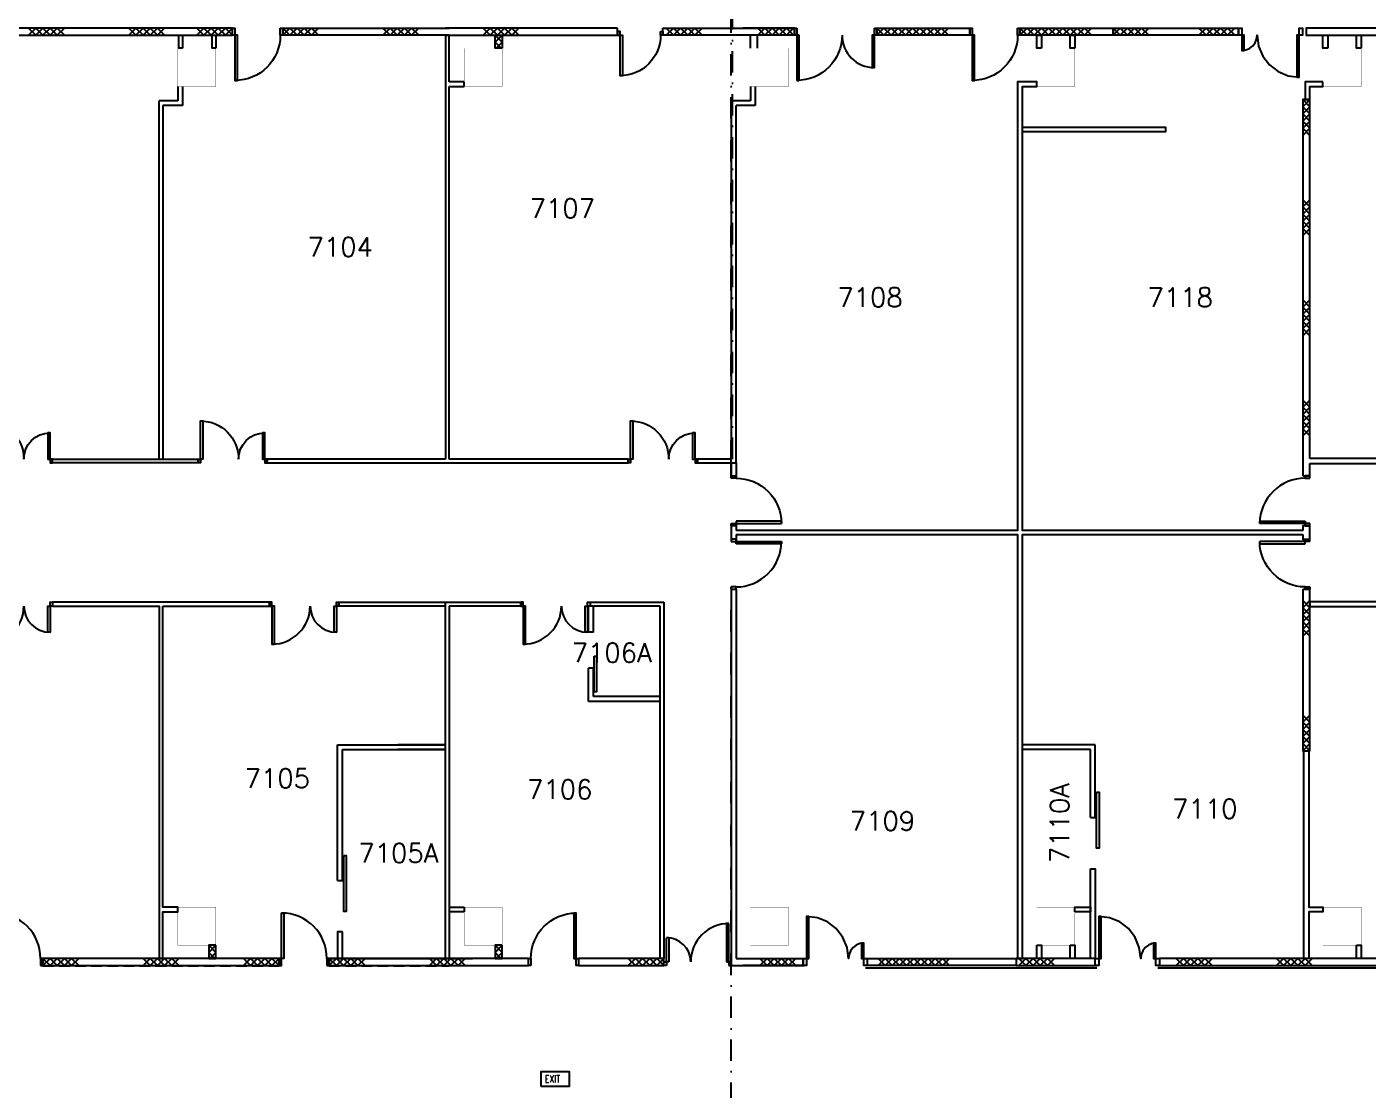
# Model space of a CAD drawing. Header units: millimetres. Extents: x -68474 to 336725, y -113450 to 40976.
# Drawn here: x 74438 to 102547, y -42438 to -20150 of the extents above; entities that cross this region are included whole.
import ezdxf

# ---------------------------------------------------------------- set-up
doc = ezdxf.new("R2010")
doc.units = ezdxf.units.MM
doc.header["$LTSCALE"] = 900
doc.linetypes.add('s4152a$0$HIDDEN', pattern=[0.375, 0.25, -0.125])
doc.linetypes.add('s5152a$0$DASHDOT', pattern=[1, 0.5, -0.25, 0, -0.25])
for name, color, linetype in [('s4152a$0$17', 14, 'Continuous'), ('s4152a$0$20', 7, 'Continuous'), ('s4152a$0$22', 7, 'Continuous'), ('s4152a$0$30', 7, 'Continuous'), ('s4152a$0$41', 7, 'Continuous'), ('s4152a$0$48', 2, 'Continuous'), ('s4152a$0$56', 7, 'Continuous'), ('s4152a$0$6', 7, 'Continuous'), ('s4152a$0$ROOM-NO', 4, 'Continuous'), ('s5152a$0$17', 14, 'Continuous'), ('s5152a$0$20', 7, 'Continuous'), ('s5152a$0$22', 7, 'Continuous'), ('s5152a$0$23', 7, 'Continuous'), ('s5152a$0$30', 7, 'Continuous'), ('s5152a$0$41', 7, 'Continuous'), ('s5152a$0$6', 7, 'Continuous'), ('s5152a$0$7', 7, 'Continuous'), ('s5152a$0$9', 7, 'Continuous'), ('s5152a$0$ROOM-NO', 4, 'Continuous')]:
    doc.layers.add(name, color=color, linetype=linetype)
doc.styles.add('s4152a$0$STANDARD', font='SIMPLEX')
doc.styles.add('s5152a$0$STANDARD', font='SIMPLEX')

# ---------------------------------------------------------------- blocks, each defined once
blk = doc.blocks.new('s4152a$0$D1050B')
at = {"layer": 's4152a$0$30', "color": 14, "linetype": 'Continuous'}
blk.add_lwpolyline([(0.05, 0.15), (0.05, 1.1), (0.1, 1.1), (0.1, 0.15), (0, 0.15), (0, 0), (0.05, 0), (0.05, 0.15)], dxfattribs=at)
blk.add_lwpolyline([(1, 0), (1.05, 0), (1.05, 0.15), (1, 0.15)], close=True, dxfattribs=at)
blk.add_arc((0.05, 0.15), 0.95, 0, 90, dxfattribs=at)
blk = doc.blocks.new('s4152a$0$DM1450')
at = {"layer": 's4152a$0$41', "color": 14, "linetype": 'Continuous'}
for points in [[(0, 0), (-0.08, 0), (-0.08, -0.05), (0, -0.05)], [(-0.08, -0.05), (-0.88, -0.05), (-0.88, -0.1), (-0.08, -0.1)], [(-0.08, -1.4), (-0.63, -1.4), (-0.63, -1.35), (-0.08, -1.35)], [(0, -1.45), (-0.08, -1.45), (-0.08, -1.4), (0, -1.4)]]:
    blk.add_lwpolyline(points, close=True, dxfattribs=at)
for centre, radius, start, end in [((-0.08, -0.05), 0.800001, 180, 270), ((-0.08, -1.400002), 0.550001, 90, 180)]:
    blk.add_arc(centre, radius, start, end, dxfattribs=at)
blk = doc.blocks.new('s4152a$0$EXIT')
at = {"layer": 's4152a$0$56', "color": 1, "linetype": 'Continuous'}
blk.add_lwpolyline([(0, 0), (0.6, 0), (0.6, 0.3), (0, 0.3)], close=True, dxfattribs=at)
at = {"layer": 's4152a$0$56', "color": 1, "linetype": 'Continuous', "style": 's4152a$0$STANDARD', "width": 0.8}
blk.add_text('EXIT', height=0.15, dxfattribs=at).set_placement((0.0816, 0.0747))
blk = doc.blocks.new('s4152a$0$CHAT15')
at = {"layer": 's4152a$0$22', "color": 14, "linetype": 'Continuous'}
for points in [[(0, 0), (0.15, 0.15), (0.3, 0), (0.45, 0.15), (0.6, 0), (0.75, 0.15)], [(0, 0.15), (0.15, 0), (0.3, 0.15), (0.45, 0), (0.6, 0.15), (0.75, 0)]]:
    blk.add_lwpolyline(points, dxfattribs=at)
blk = doc.blocks.new('s4152a')
at = {"layer": 's4152a$0$17', "color": 14, "linetype": 'Continuous'}
for p, q in [((83289.5, -20324.9), (83210.1, -20324.9)), ((83210.1, -20324.9), (83210.1, -29210)), ((83289.5, -21300), (83289.5, -20324.9)), ((83290, -29210), (83290, -21400)), ((77210, -29210), (77210, -21700)), ((77290.1, -21800), (77290.1, -29210)), ((74974.9971, -29210), (78025, -29210)), ((78025, -29210), (78025, -29290)), ((83210.1, -29210), (79475, -29210)), ((79475, -29210), (79475, -29290)), ((78025, -29290), (74974.9971, -29290)), ((79475, -29290), (83290, -29290)), ((83210.1, -29290), (83290, -29290)), ((80975, -32210), (83290, -32210)), ((80975, -32290), (80975, -32210)), ((83210.1, -32290), (80975, -32290)), ((83210.1, -32210), (83290, -32210)), ((83210.1, -39675.1), (83210.1, -32210)), ((83290, -32290), (83290, -38145)), ((83289.5, -38245), (83289.5, -39675.1)), ((83289.5, -39675.1), (83210.1, -39675.1))]:
    blk.add_line(p, q, dxfattribs=at)
at = {"layer": 's4152a$0$17', "color": 3, "linetype": 'Continuous'}
for p, q in [((77600, -21400), (77600, -21700)), ((77700, -21400), (77700, -21800))]:
    blk.add_line(p, q, dxfattribs=at)
at = {"layer": 's4152a$0$17', "color": 3}
for p, q in [((77600, -21700), (77210, -21700)), ((77700, -21800), (77290.1, -21800))]:
    blk.add_line(p, q, dxfattribs=at)
at = {"layer": 's4152a$0$17', "linetype": 'Continuous'}
for p, q in [((80950, -35200), (83210.1, -35200)), ((80950, -38045.7944), (80950, -35200)), ((81050, -35300), (83210.1, -35300)), ((81050, -38045.7944), (81050, -35300))]:
    blk.add_line(p, q, dxfattribs=at)
at = {"layer": 's4152a$0$17'}
for p, q in [((80950, -38045.7944), (81050, -38045.7944)), ((80775, -39675.0003), (83778.0906, -39675.0003))]:
    blk.add_line(p, q, dxfattribs=at)
at = {"layer": 's4152a$0$17', "color": 14, "linetype": 'Continuous'}
for points in [[(77700, -20600), (77620, -20600), (77620, -20325), (77700, -20325)], [(78400, -20600), (78320, -20600), (78320, -20325), (78400, -20325)]]:
    blk.add_lwpolyline(points, close=True, dxfattribs=at)
for points in [[(77290, -32290), (79525, -32290), (79525, -32210), (74975, -32210), (74975, -32290), (77210, -32290)], [(77210, -32290), (77210, -32290), (77210, -39675), (77290, -39675), (77290, -38700), (77600, -38700), (77600, -38600), (77290, -38600), (77290, -32290)]]:
    blk.add_lwpolyline(points, dxfattribs=at)
at = {"layer": 's4152a$0$17'}
blk.add_lwpolyline([(81050, -39120.0003), (80950, -39120.0003), (80950, -39675.1), (81050.3352, -39675.1621)], close=True, dxfattribs=at)
at = {"layer": 's4152a$0$20', "color": 14, "linetype": 'Continuous'}
for p, q in [((79800, -20324.9), (79800, -20175)), ((79800, -20175), (83289.5, -20175)), ((83289.5, -20324.9), (79800, -20324.9))]:
    blk.add_line(p, q, dxfattribs=at)
for points in [[(73699.998, -20325), (78750, -20325), (78750, -20175), (73699.998, -20175)], [(83290, -39675.1), (80775, -39675.1), (80775, -39825)], [(80775, -39825), (83290, -39825)]]:
    blk.add_lwpolyline(points, dxfattribs=at)
at = {"layer": 's4152a$0$20', "color": 3, "linetype": 'Continuous'}
blk.add_lwpolyline([(78400, -39400), (78250, -39400), (78250, -39679.2), (78400, -39679.2)], close=True, dxfattribs=at)
at = {"layer": 's4152a$0$20', "color": 14, "linetype": 'Continuous'}
blk.add_lwpolyline([(79725, -39675), (74775, -39675), (74775, -39825), (79725, -39825)], close=True, dxfattribs=at)
at = {"layer": 's4152a$0$22', "color": 14, "linetype": 'Continuous'}
for points in [[(78375, -39675), (78250, -39550), (78400, -39400)], [(78275, -39675), (78400, -39550), (78250, -39400)]]:
    blk.add_lwpolyline(points, dxfattribs=at)
at = {"layer": 's4152a$0$30'}
blk.add_lwpolyline([(81081.3544, -37520.0003), (81131.3544, -37520.0003), (81131.3544, -38694.2062), (81081.3544, -38694.2062)], close=True, dxfattribs=at)
at = {"layer": 's4152a$0$48', "color": 3, "linetype": 's4152a$0$HIDDEN'}
for p, q in [((74775, -39835), (79725, -39835)), ((80775, -39835), (83290, -39835))]:
    blk.add_line(p, q, dxfattribs=at)
at = {"layer": 's4152a$0$6', "color": 4, "linetype": 'Continuous', "const_width": 5}
for points in [[(77600, -21400), (78400, -21400), (78400, -20600), (77600, -20600)], [(77600, -39400), (78400, -39400), (78400, -38600), (77600, -38600)]]:
    blk.add_lwpolyline(points, close=True, dxfattribs=at)
at = {"xscale": 999.9979999999999, "zscale": 1000}
for name, p, yscale in [('s4152a$0$CHAT15', (74475, -20325), 999.9979999999999), ('s4152a$0$CHAT15', (76575, -20325), 999.9979999999999), ('s4152a$0$D1050B', (78750, -20175), -999.9979999999999), ('s4152a$0$CHAT15', (79800, -20324.9), 999.9979999999999), ('s4152a$0$CHAT15', (81900, -20324.9), 999.9979999999999), ('s4152a$0$D1050B', (73725, -39825), 999.9979999999999), ('s4152a$0$D1050B', (79725, -39825), 999.9979999999999), ('s4152a$0$CHAT15', (80775, -39825), 999.9979999999999), ('s4152a$0$CHAT15', (82875, -39825), 999.9979999999999), ('s4152a$0$EXIT', (85208.2, -42351.9), 999.9979999999999)]:
    blk.add_blockref(name, p, dxfattribs=dict(at, yscale=yscale))
for name, p, yscale, rotation in [('s4152a$0$CHAT15', (78750, -20175), 999.9979999999999, 180), ('s4152a$0$DM1450', (73525, -29290), -999.9979999999999, 270), ('s4152a$0$DM1450', (78025, -29290), -999.9979999999999, 270), ('s4152a$0$DM1450', (73525, -32210), 999.9979999999999, 90), ('s4152a$0$DM1450', (79525, -32210), 999.9979999999999, 90), ('s4152a$0$CHAT15', (75525, -39675), 999.9979999999999, 180), ('s4152a$0$CHAT15', (77625, -39675), 999.9979999999999, 180), ('s4152a$0$CHAT15', (79725, -39675), 999.9979999999999, 180)]:
    blk.add_blockref(name, p, dxfattribs=dict(at, yscale=yscale, rotation=rotation))
at = {"layer": 's4152a$0$ROOM-NO', "style": 's4152a$0$STANDARD'}
for s, p in [('7104', (80319.2027, -24963.246)), ('7105', (79000.8846, -36101.6286)), ('7105A', (81384.1833, -37668.5903))]:
    blk.add_text(s, height=400, dxfattribs=at).set_placement(p)
blk = doc.blocks.new('s5152a$0$CHAT15')
at = {"layer": 's5152a$0$22', "color": 14, "linetype": 'Continuous'}
for points in [[(0, 0), (0.15, 0.15), (0.3, 0), (0.45, 0.15), (0.6, 0), (0.75, 0.15)], [(0, 0.15), (0.15, 0), (0.3, 0.15), (0.45, 0), (0.6, 0.15), (0.75, 0)]]:
    blk.add_lwpolyline(points, dxfattribs=at)
blk = doc.blocks.new('s5152a$0$D1050B')
at = {"layer": 's5152a$0$30', "color": 14, "linetype": 'Continuous'}
blk.add_lwpolyline([(0.05, 0.15), (0.05, 1.1), (0.1, 1.1), (0.1, 0.15), (0, 0.15), (0, 0), (0.05, 0), (0.05, 0.15)], dxfattribs=at)
blk.add_lwpolyline([(1, 0), (1.05, 0), (1.05, 0.15), (1, 0.15)], close=True, dxfattribs=at)
blk.add_arc((0.05, 0.15), 0.95, 0, 90, dxfattribs=at)
blk = doc.blocks.new('s5152a$0$D950')
at = {"layer": 's5152a$0$41', "color": 14, "linetype": 'Continuous'}
for points in [[(0.1, 0.93), (0.05, 0.93), (0.05, 0), (0, 0), (0, 0.08), (0.1, 0.08)], [(0.9, 0), (0.95, 0), (0.95, 0.08), (0.9, 0.08)]]:
    blk.add_lwpolyline(points, close=True, dxfattribs=at)
blk.add_arc((0.05, 0.08), 0.85, 0, 90, dxfattribs=at)
blk = doc.blocks.new('s5152a$0$DM1450')
at = {"layer": 's5152a$0$41', "color": 14, "linetype": 'Continuous'}
for points in [[(0, 0), (-0.08, 0), (-0.08, -0.05), (0, -0.05)], [(-0.08, -0.05), (-0.88, -0.05), (-0.88, -0.1), (-0.08, -0.1)], [(-0.08, -1.4), (-0.63, -1.4), (-0.63, -1.35), (-0.08, -1.35)], [(0, -1.45), (-0.08, -1.45), (-0.08, -1.4), (0, -1.4)]]:
    blk.add_lwpolyline(points, close=True, dxfattribs=at)
for centre, radius, start, end in [((-0.08, -0.05), 0.800001, 180, 270), ((-0.08, -1.400002), 0.550001, 90, 180)]:
    blk.add_arc(centre, radius, start, end, dxfattribs=at)
blk = doc.blocks.new('s5152a$0$D36')
at = {"layer": 's5152a$0$30', "color": 14, "linetype": 'Continuous'}
blk.add_lwpolyline([(1.273, 0.47), (1.223, 0.47), (1.223, 0.15), (1.346, 0.15), (1.346, 0), (1.273, 0), (1.273, 0.47), (1.1903, 0.459), (1.1131, 0.4271), (1.0468, 0.3763), (0.9959, 0.31), (0.9639, 0.2328), (0.953, 0.15), (0.923, 0.3778), (0.8351, 0.59), (0.6953, 0.7723), (0.513, 0.9121), (0.3008, 1), (0.073, 1.03), (0.073, 0), (0, 0), (0, 0.15), (0.123, 0.15), (0.123, 1.03), (0.073, 1.03)], dxfattribs=at)

msp = doc.modelspace()

# ---------------------------------------------------------------- linework, layer by layer
at = {"layer": 's5152a$0$17', "color": 14, "linetype": 'Continuous'}
for p, q in [((83210.1, -20324.9), (83210.1, -29210)), ((83289.5, -20324.9), (83210.1, -20324.9)), ((83289.5, -21300), (83289.5, -20324.9)), ((83600, -21300), (83289.5, -21300)), ((83600, -21400), (83600, -21300)), ((83290, -29210), (83290, -21400)), ((83290, -21400), (83600, -21400)), ((87040, -29210), (83290, -29210)), ((89200, -29210), (88489.9971, -29210)), ((83210.1, -29290), (87040, -29290)), ((88489.9971, -29290), (89200, -29290)), ((89200, -29290), (89200, -29560.0021)), ((89200, -29290), (89200, -29560.0021)), ((89300, -29290), (89300, -29560.0021)), ((89300, -29290), (89300, -29610.002)), ((89200, -30610), (89200, -30890)), ((89200, -30610), (89200, -30890)), ((89300, -30610), (89300, -30710)), ((89300, -30610), (89300, -30710)), ((89300, -30790), (89300, -30890)), ((89300, -30790), (89300, -30939.9999)), ((89200, -31939.9979), (89200, -39825)), ((89300, -31939.9979), (89300, -36750)), ((82210.1, -32210), (84790, -32210)), ((83210.1, -32290), (82210.1, -32290)), ((83210.1, -39675.1), (83210.1, -32290)), ((83290, -32290), (83290, -38600)), ((84790, -32290), (83290, -32290)), ((86210, -32839.99974), (86210, -32290)), ((87710, -32290), (86239.9971, -32290)), ((86250, -32210), (87790, -32210)), ((86310, -32839.99974), (86310, -32290)), ((87710, -39675.1), (87710, -32290)), ((87790, -32210), (87790, -39675.1)), ((86310, -32839.99974), (86210, -32839.99974)), ((86210, -34290), (86210, -33589.99974)), ((86310, -33589.99974), (86210, -33589.99974)), ((86310, -34190), (86310, -33589.99974)), ((87710, -34290), (86210, -34290)), ((87710, -34190), (86310, -34190)), ((89300, -36750), (89300, -39675.1)), ((83289.5, -38700), (83289.5, -39675.1)), ((83600, -38700), (83289.5, -38700)), ((83290, -38600), (83600, -38600)), ((83600, -38600), (83600, -38700)), ((83289.5, -39675.1), (83210.1, -39675.1))]:
    msp.add_line(p, q, dxfattribs=at)
at = {"layer": 's5152a$0$17', "color": 1, "linetype": 'Continuous'}
for p, q in [((89600, -21400), (89600, -21700)), ((89700, -21400), (89700, -21800)), ((89200, -21700), (89200, -29210)), ((89300, -29290), (89300, -21800))]:
    msp.add_line(p, q, dxfattribs=at)
at = {"layer": 's5152a$0$17', "color": 1}
for p, q in [((89600, -21700), (89200, -21700)), ((89700, -21800), (89300, -21800))]:
    msp.add_line(p, q, dxfattribs=at)
at = {"layer": 's5152a$0$17'}
for p, q in [((84790, -32289.99984), (84790, -32210)), ((86239.9971, -32210), (86239.9971, -32290)), ((96725, -36720.1762), (96825, -36720.1762))]:
    msp.add_line(p, q, dxfattribs=at)
at = {"layer": 's5152a$0$17', "color": 11}
for p, q in [((83210.1, -35200), (82210.1, -35200)), ((83210.1, -35300), (82210.1, -35300))]:
    msp.add_line(p, q, dxfattribs=at)
at = {"layer": 's5152a$0$17', "linetype": 'Continuous'}
for p, q in [((96825, -35200), (95300, -35200)), ((96725, -35300), (95300, -35300)), ((96725, -36720.1762), (96725, -35300)), ((96825, -36720.1762), (96825, -35200))]:
    msp.add_line(p, q, dxfattribs=at)
at = {"layer": 's5152a$0$17', "color": 14, "linetype": 'Continuous'}
for points in [[(95700, -20600), (95600, -20600), (95600, -20325), (95700, -20325)], [(96400, -20600), (96300, -20600), (96300, -20325), (96400, -20325)], [(101700, -20600), (101600, -20600), (101600, -20325), (101700, -20325)], [(102400, -20600), (102300, -20600), (102300, -20325), (102400, -20325)], [(101600, -21300), (101225, -21300), (101225, -21675), (101325, -21675), (101325, -21400), (101600, -21400)], [(101325, -32300), (103477, -32300), (103477, -32200), (101325, -32200)], [(101300, -35325), (101300, -38600), (101600, -38600), (101600, -38700), (101300, -38700), (101300, -39675), (101200, -39675), (101200, -35325)], [(96400, -38700), (96400, -38600), (96724.99823, -38600), (96724.99823, -38700)], [(95600, -39400), (95700, -39400), (95700, -39675), (95600, -39675)], [(96300, -39400), (96400, -39400), (96400, -39675), (96300, -39675)], [(102300, -39400), (102400, -39400), (102400, -39675), (102300, -39675)]]:
    msp.add_lwpolyline(points, close=True, dxfattribs=at)
for points in [[(101175, -30710), (95300, -30710), (95300, -21400), (95600, -21400), (95600, -21300), (95200, -21300), (95200, -30710), (89300, -30710)], [(101325, -29300), (104952, -29300), (104952, -29200), (101325, -29200)], [(89300, -30790), (95200, -30790), (95200, -39675), (95300, -39675), (95300, -30790), (101175, -30790)]]:
    msp.add_lwpolyline(points, dxfattribs=at)
at = {"layer": 's5152a$0$17'}
for points in [[(95300, -22250), (98300, -22250), (98300, -22350), (95300, -22350)], [(96724.99823, -37800), (96824.99823, -37800), (96825, -39675), (96724.66481, -39675.06208)], [(96724.99823, -37800), (96824.99823, -37800), (96825, -39675), (96724.66481, -39675.06208)]]:
    msp.add_lwpolyline(points, close=True, dxfattribs=at)
at = {"layer": 's5152a$0$20', "color": 14, "linetype": 'Continuous'}
for p, q in [((86818.20933, -20175.4997), (83210.36468, -20175.4997)), ((87768.20743, -20175), (90522.13607, -20175)), ((83210.36468, -20324.7997), (86818.20933, -20324.7997)), ((90522.13607, -20324.9), (87768.20743, -20324.9)), ((89450.5, -39675.12854), (90704.47183, -39675.09762)), ((90704.47183, -39825), (89450.5, -39825)), ((90704.47183, -39675), (90704.47183, -39825)), ((92050.46914, -39675.06738), (95173, -39675)), ((95173, -39825), (92050.46914, -39825)), ((95173, -39675), (95173, -39825))]:
    msp.add_line(p, q, dxfattribs=at)
at = {"layer": 's5152a$0$20', "color": 14}
for p, q in [((86818.20933, -20325), (86818.20933, -20175)), ((87768.20743, -20325), (87768.20743, -20175)), ((89600, -20600), (89600, -20324.9)), ((89750, -20600), (89750, -20324.9)), ((87040, -29210.00016), (87040, -29290)), ((88489.9971, -29210), (88489.9971, -29290)), ((89200, -39825), (90727.65999, -39825)), ((89300, -39675.1), (90720.4026, -39675.1))]:
    msp.add_line(p, q, dxfattribs=at)
at = {"layer": 's5152a$0$20', "color": 1}
for p, q in [((90522.13607, -20175), (89452.43105, -20175)), ((90522.13607, -20175), (90522.13607, -20324.9)), ((90522.13607, -20324.9997), (89452.43105, -20324.9997)), ((84951.26141, -39825), (84951.26141, -39675.0003)), ((86001.25931, -39675.0003), (86001.25931, -39825))]:
    msp.add_line(p, q, dxfattribs=at)
at = {"layer": 's5152a$0$20', "color": 11}
for p, q in [((101175, -29560.0021), (101325, -29560.0021)), ((101175, -31939.9979), (101325, -31939.9979))]:
    msp.add_line(p, q, dxfattribs=at)
at = {"layer": 's5152a$0$20', "color": 14, "linetype": 'Continuous'}
for points in [[(92250, -20175), (94200, -20175), (94200, -20325), (92250, -20325)], [(95250, -20175), (97200, -20175), (97200, -20325), (95250, -20325)], [(97200, -20175), (99828.59871, -20175), (99828.59871, -20325), (97200, -20325)], [(105000, -20175), (101249.9, -20175), (101249.9, -20325), (105000, -20325)]]:
    msp.add_lwpolyline(points, close=True, dxfattribs=at)
at = {"layer": 's5152a$0$20', "color": 3, "linetype": 'Continuous'}
for points in [[(84400, -20600), (84250, -20600), (84250, -20325), (84400, -20325)], [(84400, -39400), (84250, -39400), (84250, -39679.2), (84400, -39679.2)]]:
    msp.add_lwpolyline(points, close=True, dxfattribs=at)
at = {"layer": 's5152a$0$20', "color": 14, "linetype": 'Continuous'}
for points in [[(101325, -29200), (101325, -21675), (101175, -21675), (101175, -21825), (101175, -21825), (101175, -29560.0021)], [(101325, -29560.0021), (101325, -29300)], [(101175, -30610), (101175, -30710)], [(101325, -30890), (101325, -30610), (101175, -30610), (101175, -30710)], [(101325, -30890), (101325, -30610)], [(101175, -30790), (101175, -30890)], [(101175, -30790), (101175, -30890), (101325, -30890)], [(101175, -31939.9979), (101175, -35175), (101175, -35175), (101175, -35325), (101325, -35325), (101325, -31939.9979)], [(84951.26141, -39675.1), (82210.1, -39675.1)], [(82210.1, -39825), (84951.26141, -39825)], [(86001.25931, -39825), (87790, -39825), (87790, -39675.1), (86001.25931, -39675.1)], [(96825, -39675), (95173, -39675), (95173, -39825), (96863.49993, -39825)], [(98136.49738, -39825), (103725, -39825), (103725, -39675), (98172.99731, -39675)]]:
    msp.add_lwpolyline(points, dxfattribs=at)
at = {"layer": 's5152a$0$22', "color": 14, "linetype": 'Continuous'}
for points in [[(84275, -20600), (84400, -20475), (84250, -20325)], [(84375, -20600), (84250, -20475), (84400, -20325)], [(84275, -39675), (84400, -39550), (84250, -39400)], [(84375, -39675), (84250, -39550), (84400, -39400)]]:
    msp.add_lwpolyline(points, dxfattribs=at)
at = {"layer": 's5152a$0$23', "color": 8, "linetype": 'Continuous'}
for p, q in [((92013.96921, -39875), (95173, -39875)), ((95173, -39875), (96863.49993, -39875)), ((98136.49738, -39875), (103725, -39875))]:
    msp.add_line(p, q, dxfattribs=at)
at = {"layer": 's5152a$0$30', "color": 14, "linetype": 'Continuous'}
for p, q in [((90522.13607, -20324.9994), (90522.13607, -20174.9997)), ((90522.13607, -20174.9997), (90572.13597, -20174.9997)), ((90572.13597, -20174.9997), (90572.13597, -20324.9994)), ((92200.0001, -20175.0003), (92250, -20175.0003)), ((92200.0001, -20325), (92200.0001, -20175.0003)), ((92250, -20175.0003), (92250, -20325)), ((90622.13587, -20324.9994), (90522.13607, -20324.9994)), ((90572.13597, -20324.9994), (90572.13597, -21274.9975)), ((90622.13587, -21274.9975), (90622.13587, -20324.9994)), ((92250, -20325), (92200.0001, -20325)), ((90572.13597, -21274.9975), (90622.13587, -21274.9975)), ((89200, -29610.002), (89200, -29560.0021)), ((89200, -29560.0021), (89300, -29560.0021)), ((89300, -29610.002), (89200, -29610.002)), ((89300, -29560.0021), (89300, -29610.002)), ((101325, -29560.0021), (101225, -29560.0021)), ((101225, -29560.0021), (101225, -29610.002)), ((101225, -29610.002), (101325, -29610.002)), ((101325, -29610.002), (101325, -29560.0021)), ((89200, -30560.0001), (89300, -30560.0001)), ((89200, -30610), (89200, -30560.0001)), ((89300, -30610), (89200, -30610)), ((90249.9981, -30510.0002), (89300, -30510.0002)), ((89300, -30510.0002), (89300, -30610)), ((89300, -30560.0001), (90249.9981, -30560.0001)), ((90249.9981, -30560.0001), (90249.9981, -30510.0002)), ((100275.0019, -30560.0001), (100275.0019, -30510.0002)), ((100275.0019, -30510.0002), (101225, -30510.0002)), ((101225, -30560.0001), (100275.0019, -30560.0001)), ((101225, -30510.0002), (101225, -30610)), ((101325, -30560.0001), (101225, -30560.0001)), ((101225, -30610), (101325, -30610)), ((101325, -30610), (101325, -30560.0001)), ((89300, -30890), (89200, -30890)), ((89200, -30890), (89200, -30939.9999)), ((89300, -30989.9998), (89300, -30890)), ((101225, -30989.9998), (101225, -30890)), ((101225, -30890), (101325, -30890)), ((101325, -30939.9999), (101325, -30890)), ((89200, -30939.9999), (89300, -30939.9999)), ((89300, -30939.9999), (90249.9981, -30939.9999)), ((90249.9981, -30989.9998), (89300, -30989.9998)), ((90249.9981, -30939.9999), (90249.9981, -30989.9998)), ((101225, -30939.9999), (100275.0019, -30939.9999)), ((100275.0019, -30939.9999), (100275.0019, -30989.9998)), ((100275.0019, -30989.9998), (101225, -30989.9998)), ((101325, -30939.9999), (101225, -30939.9999)), ((89300, -31889.998), (89200, -31889.998)), ((89200, -31889.998), (89200, -31939.9979)), ((89200, -31939.9979), (89300, -31939.9979)), ((89300, -31939.9979), (89300, -31889.998)), ((101225, -31889.998), (101325, -31889.998)), ((101225, -31939.9979), (101225, -31889.998)), ((101325, -31939.9979), (101225, -31939.9979)), ((101325, -31889.998), (101325, -31939.9979))]:
    msp.add_line(p, q, dxfattribs=at)
msp.add_lwpolyline([(92200.0001, -20325), (92150.0001, -20325), (92150.0001, -21005), (92200.0001, -21005)], close=True, dxfattribs=at)
at = {"layer": 's5152a$0$30', "color": 11}
msp.add_lwpolyline([(86330, -33339.99974), (86375, -33339.99974), (86375, -34089.99974), (86330, -34089.99974)], close=True, dxfattribs=at)
at = {"layer": 's5152a$0$30'}
msp.add_lwpolyline([(96856.35442, -36194.38207), (96906.35442, -36194.38207), (96906.35442, -37368.58793), (96856.35442, -37368.58793)], close=True, dxfattribs=at)
at = {"layer": 's5152a$0$30', "color": 14, "linetype": 'Continuous'}
msp.add_arc((92201.06839, -20326.06769), 678.93315, 179.909846221, 269.909846221, dxfattribs=at)
at = {"layer": 's5152a$0$30', "color": 14, "linetype": 'Continuous', "extrusion": (0, 0, -1)}
for centre, major_axis, start_param, end_param in [((90572.13597, -20324.9994), (-671.75151, 671.75151), 2.3561944902, 3.926990817), ((89300, -30560.0001), (-671.75151, 671.75151), 0.7853981634, 2.3561944902), ((101225, -30939.9999), (671.75151, -671.75151), 0.7853981634, 2.3561944902)]:
    msp.add_ellipse(centre, major_axis=major_axis, ratio=1, start_param=start_param, end_param=end_param, dxfattribs=at)
at = {"layer": 's5152a$0$30', "color": 14, "linetype": 'Continuous'}
for centre, major_axis in [((101225, -30560.0001), (671.75151, 671.75151)), ((89300, -30939.9999), (-671.75151, -671.75151))]:
    msp.add_ellipse(centre, major_axis=major_axis, ratio=1, start_param=0.7853981634, end_param=2.3561944902, dxfattribs=at)
at = {"layer": 's5152a$0$41', "color": 14, "linetype": 'Continuous'}
for p, q in [((89150.0998, -38945.00176), (89100.0999, -38945.00176)), ((89100.0999, -38945.00176), (89100.0999, -39745.00016)), ((89150.0998, -39745.00016), (89150.0998, -38945.00176)), ((87839.9999, -39745.00016), (87839.9999, -39245.00016)), ((87889.9998, -39245.00016), (87839.9999, -39245.00016)), ((87889.9998, -39245.00016), (87889.9998, -39745.00016)), ((87790, -39825), (87790, -39745.00016)), ((87790, -39745.00016), (87839.9999, -39745.00016)), ((87839.9999, -39825), (87790, -39825)), ((87839.9999, -39745.00016), (87839.9999, -39825)), ((87889.9998, -39745.00016), (87839.9999, -39745.00016)), ((89100.0999, -39745.00016), (89150.0998, -39745.00016)), ((89200.0997, -39745.00016), (89150.0998, -39745.00016)), ((89150.0998, -39745.00016), (89150.0998, -39825)), ((89150.0998, -39825), (89200.0997, -39825)), ((89200.0997, -39825), (89200.0997, -39745.00016))]:
    msp.add_line(p, q, dxfattribs=at)
msp.add_arc((87845.05015, -39750.05041), 505.0755, 0.572910056, 90.572910056, dxfattribs=at)
msp.add_ellipse((89150.0998, -39745.00016), major_axis=(-565.685, 565.685), ratio=1, start_param=-0.7853981634, end_param=0.7853981634, dxfattribs=at)
at = {"layer": 's5152a$0$6', "color": 8, "linetype": 'Continuous', "const_width": 5}
for points in [[(83600, -21400), (84400, -21400), (84400, -20600), (83600, -20600)], [(89600, -21400), (90400, -21400), (90400, -20600), (89600, -20600)], [(83600, -39400), (84400, -39400), (84400, -38600), (83600, -38600)], [(89600, -39400), (90400, -39400), (90400, -38600), (89600, -38600)]]:
    msp.add_lwpolyline(points, close=True, dxfattribs=at)
at = {"layer": 's5152a$0$6', "color": 3, "linetype": 'Continuous', "const_width": 5}
for points in [[(96400, -21400), (95600, -21400), (95600, -20600), (96400, -20600)], [(102400, -21400), (101600, -21400), (101600, -20600), (102400, -20600)], [(96400, -39400), (95600, -39400), (95600, -38600), (96400, -38600)], [(102400, -39400), (101600, -39400), (101600, -38600), (102400, -38600)]]:
    msp.add_lwpolyline(points, close=True, dxfattribs=at)
at = {"layer": 's5152a$0$7', "color": 1, "linetype": 's5152a$0$DASHDOT'}
msp.add_line((89225, -29210), (89225, -18224.9), dxfattribs=at)
msp.add_lwpolyline([(89200, -29274.13256), (89200, -18049.9), (89225, -18049.9), (89225, -18199.9)], dxfattribs=at)
at = {"layer": 's5152a$0$9', "color": 14, "linetype": 's5152a$0$DASHDOT'}
for points in [[(89200, -29560.0021), (89200, -29290), (89300, -29290)], [(86075, -49550), (86249.9, -49550), (86249.9, -42725), (89200, -42725), (89200, -31889.998)]]:
    msp.add_lwpolyline(points, dxfattribs=at)

# ---------------------------------------------------------------- block references
msp.add_blockref('s4152a', (0, 0))
at = {"zscale": 1000}
for name, p, xscale, yscale in [('s5152a$0$CHAT15', (84000, -20324.9), 999.9979999999999, 999.9979999999999), ('s5152a$0$CHAT15', (87837.48822, -20324.9), 999.9979999999999, 999.9979999999999), ('s5152a$0$CHAT15', (92250, -20325), 999.9979999999999, 999.9979999999999), ('s5152a$0$D1050B', (94200, -20175), 999.9979999999999, -999.9979999999999), ('s5152a$0$CHAT15', (95250, -20325), 999.9979999999999, 999.9979999999999), ('s5152a$0$CHAT15', (97200, -20325), 999.9979999999999, 999.9979999999999), ('s5152a$0$D950', (86818.20933, -20245.00016), 999.9979999999999, -999.9979999999999), ('s5152a$0$D1050B', (86001.25931, -39825), -999.9979999999999, 999.9979999999999), ('s5152a$0$D36', (90704.47183, -39825), 999.9979999999999, 999.9979999999999), ('s5152a$0$D36', (96827, -39825), 999.9979999999999, 999.9979999999999), ('s5152a$0$CHAT15', (92275, -39825), 999.9979999999999, 999.9979999999999), ('s5152a$0$CHAT15', (93025, -39825), 999.9979999999999, 999.9979999999999), ('s5152a$0$CHAT15', (95225, -39825), 999.9979999999999, 999.9979999999999), ('s5152a$0$CHAT15', (98525, -39825), 999.9979999999999, 999.9979999999999), ('s5152a$0$CHAT15', (100625, -39825), 999.9979999999999, 999.9979999999999)]:
    msp.add_blockref(name, p, dxfattribs=dict(at, xscale=xscale, yscale=yscale))
for name, p, xscale, yscale, rotation in [('s5152a$0$CHAT15', (90505.88557, -20175), 999.998, 999.998, 180), ('s5152a$0$CHAT15', (93750, -20175), 999.9979999999999, 999.9979999999999, 180), ('s5152a$0$CHAT15', (96750, -20175), 999.9979999999999, 999.9979999999999, 180), ('s5152a$0$CHAT15', (99750, -20175), 999.9979999999999, 999.9979999999999, 180), ('s5152a$0$D36', (101172.99731, -20175.0003), 999.9979999999999, 999.9979999999999, 180), ('s5152a$0$CHAT15', (101175, -21675), 999.9979999999999, 999.9979999999999, 270), ('s5152a$0$CHAT15', (101175, -23775), 999.9979999999999, 999.9979999999999, 270), ('s5152a$0$CHAT15', (101175, -25875), 999.9979999999999, 999.9979999999999, 270), ('s5152a$0$CHAT15', (101175, -27975), 999.9979999999999, 999.9979999999999, 270), ('s5152a$0$DM1450', (87040, -29290), 999.9979999999999, -999.9979999999999, 270), ('s5152a$0$DM1450', (84790, -32210), 999.9979999999999, 999.9979999999999, 90), ('s5152a$0$CHAT15', (101175, -32175), 999.9979999999999, 999.9979999999999, 270), ('s5152a$0$CHAT15', (101175, -34575), 999.9979999999999, 999.9979999999999, 270), ('s5152a$0$CHAT15', (87790, -39675.1), 999.9979999999999, 999.9979999999999, 180), ('s5152a$0$CHAT15', (90551.28229, -39675.1), 999.9979999999999, 999.9979999999999, 180)]:
    msp.add_blockref(name, p, dxfattribs=dict(at, xscale=xscale, yscale=yscale, rotation=rotation))

# ---------------------------------------------------------------- texts
at = {"layer": 's5152a$0$ROOM-NO', "style": 's5152a$0$STANDARD'}
for s, p in [('7107', (84972.70161, -24154.02385)), ('7108', (91421.87274, -26019.21583)), ('7118', (97921.87274, -26019.21583)), ('7106A', (85854.55065, -33469.12691)), ('7106', (84919.67285, -36333.27721)), ('7110', (98436.76674, -36740.9854)), ('7109', (91682.39794, -36996.52806))]:
    msp.add_text(s, height=400, dxfattribs=at).set_placement(p)
msp.add_text('7110A', height=400, rotation=90, dxfattribs=at).set_placement((96282.06298, -37678.69422))

doc.saveas('drawing.dxf')
